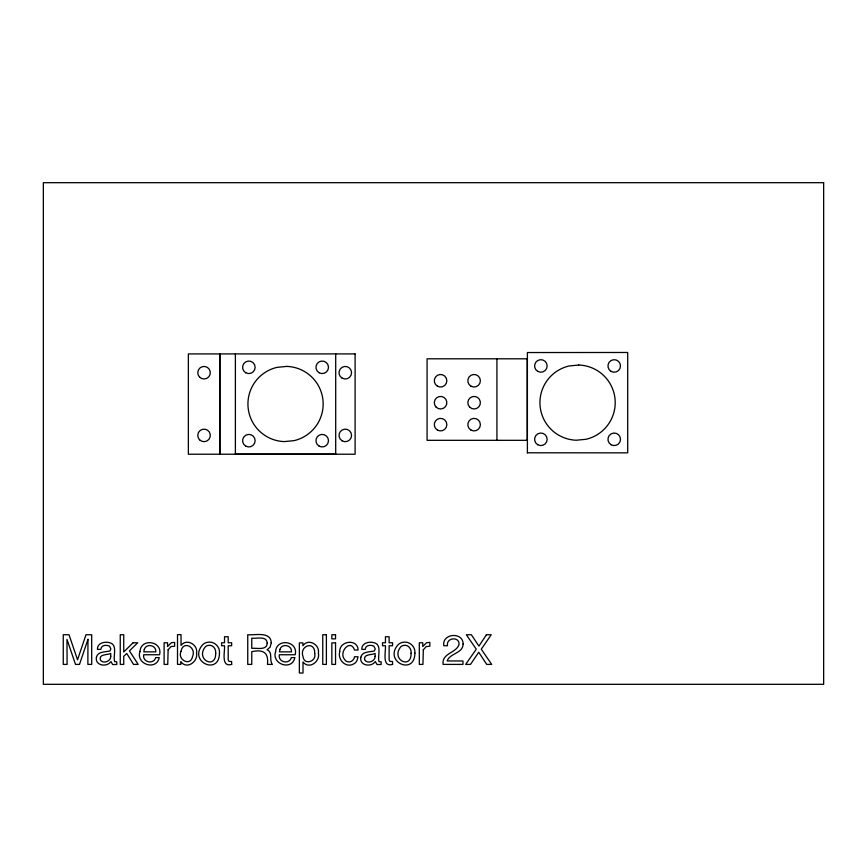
<?xml version="1.0" encoding="UTF-8"?>
<svg xmlns="http://www.w3.org/2000/svg" width="867" height="867" viewBox="0 0 867 867"><rect width="100%" height="100%" fill="white"/><g stroke="black" fill="none" stroke-linecap="round" stroke-linejoin="round"><path stroke-width="1.3" d="M527.396 358.808L427.084 358.808L427.084 440.317L527.396 440.317M527.396 452.791L627.708 452.856L627.708 352.479L527.396 352.544L527.396 452.856M235.39 454.156L335.702 454.156M527.223 358.808L527.223 440.317M496.932 358.808L496.932 440.317M335.702 353.844L335.702 454.221M235.39 353.844L235.39 454.221M219.947 353.909L219.947 454.221M219.709 353.909L219.709 454.221M87.957 639.38L87.87 664.404L91.696 664.404L91.696 634.742L85.996 634.742L77.531 659.82L69.013 634.742L63.258 634.742L63.258 664.404L67.095 664.404L66.987 639.38L75.516 664.404L79.493 664.404L87.957 639.38M314.699 653.458C316.878 661.478 304.122 665.726 303.049 656.666C298.963 645.492 315.252 640.323 314.699 653.458M180.954 651.399C177.193 659.787 190.491 666.701 192.463 656.818C196.831 647.172 183.089 639.933 180.954 651.399M196.549 653.176C198.25 661.77 186.513 669.888 180.856 661.64L180.856 664.404L177.507 664.404L177.507 634.633L181.04 634.633L181.04 645.406C186.557 638.058 198.261 644.593 196.549 653.176M219.47 653.133C219.318 675.761 188.659 662.041 202.087 645.384A8.93 8.93 0 0 1 207.3 642.349C213.813 640.724 220.196 646.511 219.47 653.133M339.734 651.496C337.382 659.614 345.781 668.468 353.747 663.916A7.424 7.424 0 0 0 357.02 660.47L358.071 656.752L354.538 656.752C354.115 660.004 351.092 662.648 347.754 661.781A4.454 4.454 0 0 1 344.806 659.7C338.097 652.352 350.506 638.188 354.538 650.044L358.071 650.044C357.93 638.47 339.376 640.626 339.734 651.496M414.892 653.133C414.729 675.761 384.07 662.041 397.498 645.384A8.93 8.93 0 0 1 402.722 642.349C409.224 640.724 415.618 646.511 414.892 653.133M139.977 651.518C135.61 664.285 156.418 671.123 159.246 657.619L155.67 657.619C153.914 664.816 142.221 662.421 143.694 654.748L159.55 654.748C163.018 641.006 140.833 637.722 139.977 651.518M275.608 651.518C271.241 664.285 292.06 671.123 294.878 657.619L291.312 657.619C289.545 664.816 277.852 662.421 279.337 654.748L295.181 654.748C298.66 641.006 276.465 637.722 275.608 651.518M318.406 653.111C320.313 661.64 308.999 669.844 303.006 661.976L303.006 673.03L299.364 673.03L299.364 642.881L302.897 642.881L302.897 645.742C308.164 638.004 320.01 644.549 318.406 653.111M267.177 643.119C267.253 650.803 256.242 647.79 251.766 648.332L251.766 638.188C256.231 638.881 266.982 635.457 267.177 643.119M96.432 657.305C94.741 665.639 106.966 667.644 110.922 661.543L112.645 664.534L116.774 664.501L116.774 661.824L114.607 661.597C112.883 655.81 118.15 644.398 109.264 642.61C104.43 641.287 97.017 643.216 97.429 649.383L100.821 649.383C100.908 645.015 106.489 644.549 109.513 646.153L110.835 648.852L109.968 650.954C105.46 652.157 97.646 651.258 96.432 657.305M360.824 657.305C359.133 665.639 371.347 667.644 375.303 661.543L377.037 664.534L381.155 664.501L381.155 661.824L378.987 661.597C377.264 655.81 382.531 644.398 373.655 642.61C368.811 641.287 361.409 643.216 361.81 649.383L365.202 649.383C365.3 645.015 370.87 644.549 373.905 646.153L375.227 648.852L374.349 650.954C369.841 652.157 362.038 651.258 360.824 657.305M463.097 644.051C463.054 653.49 449.821 653.111 447.155 660.968L462.956 660.968L462.956 664.404L443.102 664.404C441.574 652.884 456.801 653.111 459.077 644.214C459.217 635.999 445.822 637.798 447.502 645.742L443.806 645.742C441.78 633.148 463.314 631.664 463.097 644.051M215.677 653.241C216.013 669.617 196.17 660.015 204.569 647.866A4.942 4.942 0 0 1 207.863 645.481C212.588 644.127 216.284 648.754 215.677 653.241M411.088 653.241C411.424 669.617 391.591 660.015 399.98 647.866A4.942 4.942 0 0 1 403.274 645.481C408.01 644.127 411.695 648.754 411.088 653.241M271.252 642.74L270.157 647.096L267.069 649.827C272.704 651.876 269.561 658.887 271.599 663.082L272.39 664.404L267.459 664.404C268.77 652.808 263.47 649.069 251.766 651.681L251.766 664.404L247.745 664.404L247.745 634.742C254.757 635.413 270.829 631.143 271.252 642.74M110.738 656.33C111.03 661.272 103.184 664.209 100.399 660.058C98.74 653.631 107.248 655.322 110.738 653.404L110.738 656.33M375.118 656.33C375.411 661.272 367.565 664.209 364.79 660.058C363.121 653.631 371.629 655.322 375.118 653.404L375.118 656.33M168.122 649.795L167.754 664.404L164.112 664.404L164.112 642.772L167.569 642.772L167.569 646.511L171.428 642.685L174.635 642.393L174.635 646.229L171.016 646.565L168.122 649.795M423.313 649.795L422.944 664.404L419.314 664.404L419.314 642.772L422.76 642.772L422.76 646.511L426.629 642.685L429.837 642.393L429.837 646.229L426.206 646.565L423.313 649.795M144.301 649.318L143.792 651.865L155.811 651.865C156.526 645.146 146.382 643 144.301 649.318M279.933 649.318L279.434 651.865L291.453 651.865C292.157 645.146 282.024 643 279.933 649.318M486.441 634.742L478.931 646.088L471.355 634.742L466.327 634.742L476.286 649.199L465.655 664.404L470.51 664.404L478.725 652.212L486.723 664.404L491.708 664.404L481.272 649.199L491.231 634.742L486.441 634.742M133.074 642.772L123.743 651.962L123.743 634.742L120.253 634.742L120.253 664.404L123.743 664.404L123.743 656.286L126.788 653.501L133.54 664.404L138.178 664.404L129.432 650.879L137.723 642.772L133.074 642.772M231.652 664.404C220.619 667.601 225.073 651.247 224.52 645.742L221.594 645.742L221.594 642.772L224.52 642.772L224.52 636.736L228.194 636.736L228.194 642.772L231.652 642.772L231.652 645.742L228.194 645.742L228.194 659.863L228.964 661.38L231.652 661.543L231.652 664.404M392.567 664.404C381.534 667.601 385.988 651.247 385.447 645.742L382.51 645.742L382.51 642.772L385.447 642.772L385.447 636.736L389.12 636.736L389.12 642.772L392.567 642.772L392.567 645.742L389.12 645.742L389.12 659.863L389.879 661.38L392.567 661.543L392.567 664.404M286.749 366.405L276.985 367.37A37.617 37.617 0 0 0 284.333 441.596L294.108 440.631A37.617 37.617 0 0 0 286.749 366.405M578.766 365.029L568.99 366.004A37.617 37.617 0 0 0 576.338 440.23L586.114 439.266A37.617 37.617 0 0 0 578.766 365.029M823.65 182.688L43.35 182.688L43.35 684.312L823.65 684.312L823.65 182.688M355.112 353.909L188.367 353.909L188.367 454.221L355.112 454.221L355.112 353.909M326.393 634.742L322.752 634.742L322.752 664.404L326.393 664.404L326.393 634.742M335.54 634.742L331.844 634.742L331.844 638.86L335.54 638.86L335.54 634.742M335.54 642.881L331.844 642.881L331.844 664.404L335.54 664.404L335.54 642.881M342.151 440.837A6.264 6.264 0 0 0 351.558 435.407A6.264 6.264 0 0 0 342.151 429.978A6.264 6.264 0 0 0 342.151 440.837M342.151 378.142A6.264 6.264 0 0 0 351.558 372.712A6.264 6.264 0 0 0 342.151 367.283A6.264 6.264 0 0 0 342.151 378.142M199.605 439.84A6.264 6.264 0 0 0 210.096 437.033A6.264 6.264 0 0 0 202.412 429.349A6.264 6.264 0 0 0 199.605 439.84M199.605 377.145A6.264 6.264 0 0 0 210.096 374.338A6.264 6.264 0 0 0 202.412 366.654A6.264 6.264 0 0 0 199.605 377.145M319.089 446.104A6.264 6.264 0 0 0 328.485 440.674A6.264 6.264 0 0 0 319.089 435.245A6.264 6.264 0 0 0 319.089 446.104M245.729 446.104A6.264 6.264 0 0 0 255.136 440.674A6.264 6.264 0 0 0 245.729 435.245A6.264 6.264 0 0 0 245.729 446.104M245.729 372.745A6.264 6.264 0 0 0 255.136 367.315A6.264 6.264 0 0 0 245.729 361.886A6.264 6.264 0 0 0 245.729 372.745M319.089 372.745A6.264 6.264 0 0 0 328.485 367.315A6.264 6.264 0 0 0 319.089 361.886A6.264 6.264 0 0 0 319.089 372.745M470.965 430.065A6.264 6.264 0 0 0 480.372 424.635A6.264 6.264 0 0 0 470.965 419.205A6.264 6.264 0 0 0 470.965 430.065M437.434 386.183A6.264 6.264 0 0 0 446.841 380.754A6.264 6.264 0 0 0 437.434 375.324A6.264 6.264 0 0 0 437.434 386.183M470.965 386.183A6.264 6.264 0 0 0 480.372 380.754A6.264 6.264 0 0 0 470.965 375.324A6.264 6.264 0 0 0 470.965 386.183M437.434 430.065A6.264 6.264 0 0 0 446.841 424.635A6.264 6.264 0 0 0 437.434 419.205A6.264 6.264 0 0 0 437.434 430.065M469.676 407.132A6.264 6.264 0 0 0 480.166 404.315A6.264 6.264 0 0 0 472.482 396.642A6.264 6.264 0 0 0 469.676 407.132M436.134 407.132A6.264 6.264 0 0 0 446.624 404.315A6.264 6.264 0 0 0 438.951 396.642A6.264 6.264 0 0 0 436.134 407.132M611.094 444.738A6.264 6.264 0 0 0 620.501 439.309A6.264 6.264 0 0 0 611.094 433.879A6.264 6.264 0 0 0 611.094 444.738M537.735 444.738A6.264 6.264 0 0 0 547.142 439.309A6.264 6.264 0 0 0 537.735 433.879A6.264 6.264 0 0 0 537.735 444.738M537.735 371.379A6.264 6.264 0 0 0 547.142 365.95A6.264 6.264 0 0 0 537.735 360.52A6.264 6.264 0 0 0 537.735 371.379M611.094 371.379A6.264 6.264 0 0 0 620.501 365.95A6.264 6.264 0 0 0 611.094 360.52A6.264 6.264 0 0 0 611.094 371.379"/></g></svg>
